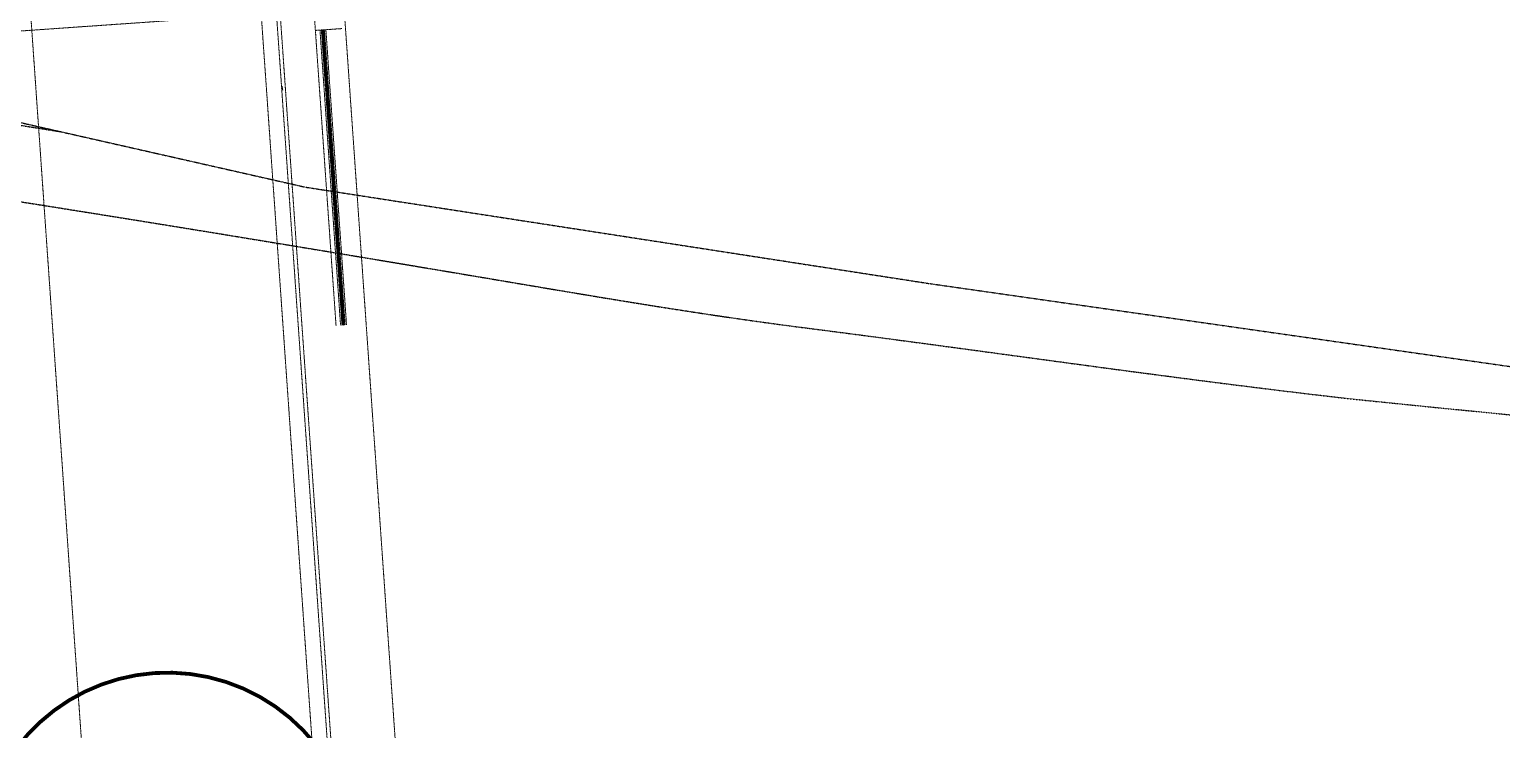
# Model space of a CAD drawing. Header units: millimetres. Extents: x 306 to 836129804, y -168137 to 818603917.
# Drawn here: x 834549740 to 834569254, y 818162277 to 818171553 of the extents above; entities that cross this region are included whole.
import ezdxf
from ezdxf.xclip import XClip

# ---------------------------------------------------------------- set-up
doc = ezdxf.new("R2010")
doc.units = ezdxf.units.MM
doc.header["$LTSCALE"] = 3
doc.header["$XCLIPFRAME"] = 0
for name, pattern in [('3A35X-LWK-LAN-DWG-1001-P00-L000-WS3-XLAN$0$HIDDEN', [0.375, 0.25, -0.125]), ('CENTER', [2, 1.25, -0.25, 0.25, -0.25]), ('DASHED', [0.75, 0.5, -0.25]), ('DASHED2', [0.375, 0.25, -0.125]), ('DGN Style 2', [1.94727e-06, 0, -1.94727e-06]), ('HIDDEN', [0.375, 0.25, -0.125])]:
    doc.linetypes.add(name, pattern=pattern)
for name, color, linetype in [('00_Xref', 7, 'Continuous'), ('22INWA-a', 6, 'CENTER'), ('3A35X-LWK-LAN-DWG-1001-P00-L000-WS3-XLAN$0$LWK_L_TREE_code', 252, 'Continuous'), ('_landscape', 1, 'HIDDEN'), ('_PARCEL BOUNDARY', 10, 'DASHED'), ('AR-ROAD_AR_BS_MI_', 251, 'Continuous')]:
    doc.layers.add(name, color=color, linetype=linetype)
for name, color, linetype, lineweight in [('A-DETL-MBND', 251, 'Continuous', 13), ('A-FLOR', 251, 'Continuous', 13), ('A-FLOR-HRAL', 251, 'Continuous', 13), ('A-MASS', 251, 'Continuous', 13), ('ADS280__', 251, 'Continuous', 13), ('ADS280_BSteel', 251, 'Continuous', 13)]:
    doc.layers.add(name, color=color, linetype=linetype, lineweight=lineweight)

# ---------------------------------------------------------------- blocks, each defined once
blk = doc.blocks.new('x-baseplan')
at = {"layer": 'AR-ROAD_AR_BS_MI_', "color": 8, "linetype": 'DGN Style 2', "flags": 128}
for points in [[(834532.49, 818174.86), (834545.292, 818171.3), (834553.397, 818169.464)], [(834545.641, 818171.221), (834553.397, 818169.464), (834561.667, 818168.187)], [(834561.667, 818168.187), (834569.768, 818167.03), (834577.984, 818166.143), (834585.969, 818165.873), (834605.49, 818166.23)]]:
    blk.add_lwpolyline(points, dxfattribs=at)
at = {"layer": 'AR-ROAD_AR_BS_MI_', "color": 8, "linetype": 'DGN Style 2'}
for points, knots in [([(834538.777, 818172.349), (834540.784, 818171.872), (834542.707, 818171.466), (834544.592, 818171.035), (834547.107, 818170.672), (834548.635, 818170.439), (834550.163, 818170.197)], [0, 0, 0, 0, 0.271296, 0.558854, 0.558854, 1, 1, 1, 1]), ([(834538.535, 818171.346), (834540.562, 818170.897), (834542.488, 818170.49), (834544.409, 818170.051), (834548.912, 818169.401), (834553.779, 818168.607), (834558.641, 818167.776), (834562.324, 818167.306), (834564.62, 818166.967), (834567.293, 818166.654), (834569.14, 818166.468), (834571.076, 818166.28), (834572.642, 818166.119), (834572.73, 818166.11)], [0, 0, 0, 0, 0.085908, 0.176337, 0.176337, 0.493305, 0.617997, 0.617997, 0.825815, 0.825815, 0.859067, 0.992071, 1, 1, 1, 1])]:
    blk.add_open_spline(points, degree=3, knots=knots, dxfattribs=at)
blk = doc.blocks.new('Railing - Sabco_Joint-1451159-BRIDGE DECK LEVEL')
at = {"layer": 'A-FLOR-HRAL'}
for p, q in [((-9, 1), (-8, 1)), ((-9, 1), (-9, 0)), ((-8, 1), (-2, 1)), ((-8, 0), (-8, 1)), ((-1, 0), (-1, 1)), ((1, 1), (8, 1)), ((1, 1), (1, 0)), ((8, 1), (9, 1)), ((8, 1), (8, 0)), ((9, 1), (9, 0)), ((-8, 0), (-9, 0)), ((-2, 0), (-8, 0)), ((8, 0), (1, 0)), ((9, 0), (8, 0))]:
    blk.add_line(p, q, dxfattribs=at)
blk = doc.blocks.new('A')
at = {"layer": 'A-DETL-MBND', "linetype": 'DASHED2', "ltscale": 5}
blk.add_line((834553093, 818170798), (834553097, 818170748), dxfattribs=at)
at = {"layer": 'A-FLOR', "linetype": 'DASHED2', "ltscale": 5}
for p, q in [((834549771, 818171542), (834547177, 818208652)), ((834551230, 818150677), (834549771, 818171542))]:
    blk.add_line(p, q, dxfattribs=at)
at = {"layer": 'A-FLOR-HRAL', "linetype": 'DASHED2', "ltscale": 5}
for p, q in [((834553063, 818171765), (834555139, 818142070)), ((834553014, 818171762), (834555086, 818142116)), ((834553591, 818171544), (834553864, 818167633)), ((834553883, 818167635), (834553610, 818171545)), ((834553886, 818167635), (834553612, 818171545)), ((834553893, 818167635), (834553620, 818171546)), ((834553895, 818167635), (834553621, 818171546)), ((834553896, 818167636), (834553622, 818171546)), ((834553902, 818167636), (834553629, 818171546)), ((834553902, 818167636), (834553629, 818171546)), ((834553905, 818167636), (834553632, 818171547)), ((834553905, 818167636), (834553632, 818171547)), ((834553911, 818167637), (834553638, 818171547)), ((834553912, 818167637), (834553639, 818171547)), ((834553914, 818167637), (834553640, 818171547)), ((834553921, 818167637), (834553648, 818171548)), ((834553924, 818167637), (834553650, 818171548)), ((834553943, 818167639), (834553669, 818171549))]:
    blk.add_line(p, q, dxfattribs=at)
at = {"layer": 'ADS280__', "linetype": 'DASHED2', "ltscale": 5}
for p, q in [((834552814, 818171755), (834546729, 818171330)), ((834552812, 818171755), (834554727, 818144372))]:
    blk.add_line(p, q, dxfattribs=at)
at = {"layer": 'ADS280_BSteel', "linetype": 'DASHED2', "ltscale": 5}
for p, q in [((834553530, 818171540), (834553512, 818171798)), ((834555438, 818149991), (834553910, 818171840)), ((834553880, 818171564), (834553530, 818171540)), ((834553530, 818171540), (834553804, 818167629))]:
    blk.add_line(p, q, dxfattribs=at)
at = {"linetype": 'DASHED2', "rotation": 3.998705136005524}
for p in [(834553695, 818170614), (834553779, 818169417), (834553863, 818168220)]:
    blk.add_blockref('Railing - Sabco_Joint-1451159-BRIDGE DECK LEVEL', p, dxfattribs=at)
blk = doc.blocks.new('3A35X-MAGP-P-LD-00-0')
at = {"layer": 'A-MASS', "lineweight": -3}
blk.add_blockref('A', (0, 0), dxfattribs=at)
blk = doc.blocks.new('PB1')
at = {"layer": '_PARCEL BOUNDARY', "ltscale": 5, "const_width": 382, "flags": 128}
blk.add_lwpolyline([(834493654, 817517222), (834495220, 817517337), (834492444, 817557035), (834498761, 817565962, 0.103945), (834533697, 817549820, 0.028149), (834560518, 817544745), (834570883, 817541589, 0.012181), (834580152, 817539059, 0.011817), (834589680, 817538655, 0.018959), (834627610, 817539489), (834630540, 817540418), (834634554, 817540697), (834637584, 817540183, 0.004979), (834647569, 817541071), (834660846, 817542394, -0.02316), (834692882, 817544092), (834848633, 817545126), (834853232, 817545226), (834857282, 817545692), (834861211, 817546780, 0.088944), (834868247, 817552295, 0.091283), (834872755, 817559703, 0.061858), (834874097, 817565165), (834880689, 817565564), (834904743, 817565941, 0.077341), (834909189, 817557307, 0.267473), (834920028, 817552490, 0.036377), (834937243, 817555572, 0.249423), (834949395, 817566641), (834966122, 817566903), (835091811, 817574777), (835119690, 817576586), (835121800, 817571864, 0.073697), (835125906, 817566838), (835207274, 817579502), (835208699, 817570346), (835222078, 817575222), (835227487, 817576187, 0.049054), (835256687, 817584425), (835337017, 817589446, -0.062186), (835336510, 817536749, 0.055712), (835335348, 817485197), (835335994, 817477945), (835339286, 817458795), (835342221, 817441416), (835346043, 817404387), (835266281, 817393086), (835170777, 817384907), (835121934, 817378609), (835122014, 817377733), (835091934, 817373836), (835080292, 817372113), (835071867, 817371247), (835046358, 817368019), (835046275, 817368216), (834552235, 817304559), (834499770, 817284511)], format="xyb", dxfattribs=at)
blk = doc.blocks.new('3A35X-LWK-LAN-DWG-1001-P00-L000-WS3-XLAN$0$lwk_existing trees')
at = {"layer": '_landscape', "linetype": '3A35X-LWK-LAN-DWG-1001-P00-L000-WS3-XLAN$0$HIDDEN', "ltscale": 2, "const_width": 50}
blk.add_lwpolyline([(889837774, 757665239, -0.89738), (889836882, 757660349, -1.114355), (889837774, 757665239, -0.725292)], format="xyb", dxfattribs=at)

msp = doc.modelspace()

# ---------------------------------------------------------------- linework, layer by layer
at = {"layer": '22INWA-a', "ltscale": 2, "const_width": 500, "flags": 128}
msp.add_lwpolyline([(834645624, 817967960), (834644172, 817967858), (834645624, 817967960), (834648121, 817931878), (834646733, 817931603), (834552250, 817919488), (834509654, 817903227), (834493651, 818132199), (834495221, 818132309), (834492443, 818172005), (834498761, 818180933, 0.103945), (834533697, 818164791, 0.028149), (834560518, 818159716), (834570883, 818156560, 0.012181), (834580152, 818154030, 0.011817), (834589680, 818153626, 0.018959), (834627610, 818154460), (834630540, 818155389), (834633308, 818155581), (834636813, 818105510), (834642798, 818105929), (834646290, 818056051), (834640304, 818055632), (834643398, 818011440), (834641154, 818011283), (834643400, 817979197), (834644172, 817967858)], format="xyb", close=True, dxfattribs=at)

# ---------------------------------------------------------------- block references
at = {"ltscale": 0.5}
msp.add_blockref('3A35X-MAGP-P-LD-00-0', (0, 0), dxfattribs=at)
msp.add_blockref('PB1', (-1, 614971))
at = {"layer": '00_Xref'}
ref = msp.add_blockref('x-baseplan', (0, 0), dxfattribs=dict(at, xscale=1000, yscale=1000, zscale=1000))
XClip(ref).set_block_clipping_path([(834130.0932744878, 818214.2808966772), (834660.7980561039, 818251.3812309058), (834689.2509440434, 817844.3745563453), (834158.5461624272, 817807.2742220557)])
at = {"layer": '3A35X-LWK-LAN-DWG-1001-P00-L000-WS3-XLAN$0$LWK_L_TREE_code', "rotation": 4.019722940071883}
msp.add_blockref('3A35X-LWK-LAN-DWG-1001-P00-L000-WS3-XLAN$0$lwk_existing trees', (15584, -15899), dxfattribs=at)

doc.saveas('drawing.dxf')
